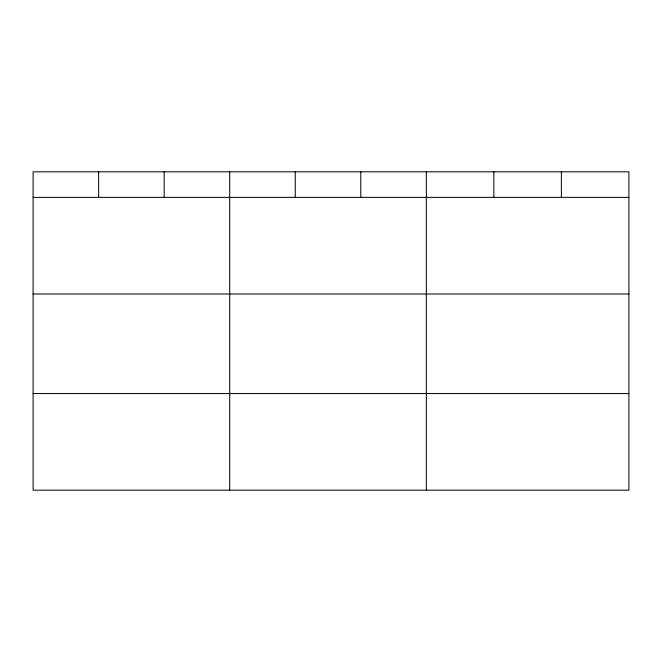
<?xml version="1.0" encoding="UTF-8"?>
<svg xmlns="http://www.w3.org/2000/svg" width="662" height="662" viewBox="0 0 662 662"><rect width="100%" height="100%" fill="white"/><g stroke="black" fill="none" stroke-linecap="round" stroke-linejoin="round"><path stroke-width="0.99" d="M628.9 294.002L628.9 171.822L33.1 171.822L33.1 490.178L628.9 490.178L628.9 294.002L33.1 294.002M33.1 197.384L628.9 197.384M33.1 393.551L628.9 393.551M561.376 171.822L561.376 197.384M493.852 171.822L493.852 197.384M426.328 171.822L426.328 490.178M360.79 171.822L360.79 197.384M295.252 171.822L295.252 197.384M229.714 171.822L229.714 490.178M164.176 171.822L164.176 197.384M98.638 171.822L98.638 197.384"/></g></svg>
